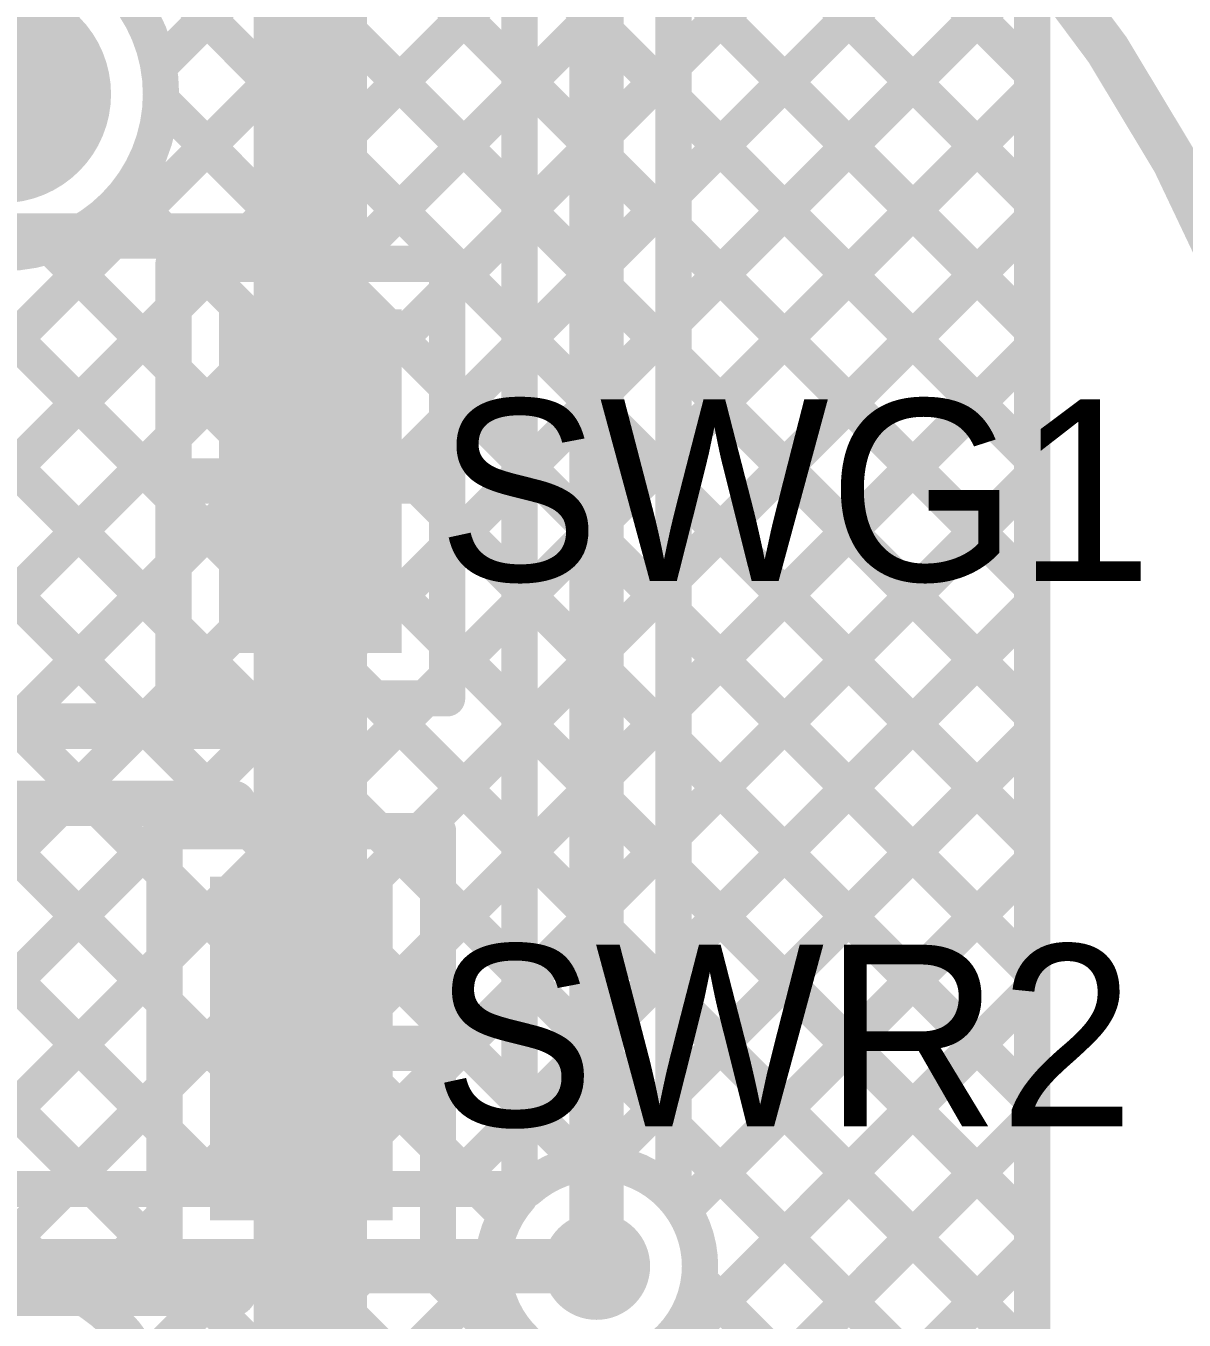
# Model space of a CAD drawing. Header units: millimetres. Extents: x 1.22 to 4.12, y 1.17 to 3.21.
# Drawn here: x 2.3642 to 2.6195, y 1.6081 to 1.8933 of the extents above; entities that cross this region are included whole.
import ezdxf

# ---------------------------------------------------------------- set-up
doc = ezdxf.new("R2010")
doc.units = ezdxf.units.MM
doc.header["$MEASUREMENT"] = 0
for name, color, linetype in [('BottomLayer', 5, 'Continuous'), ('BottomOverlay', 54, 'Continuous'), ('MultiLayer', 9, 'Continuous'), ('PadHoleLayer', 156, 'Continuous'), ('TopLayer', 1, 'Continuous'), ('TopOverlay', 2, 'Continuous'), ('TopPaste', 8, 'Continuous'), ('TopSolder', 216, 'Continuous'), ('ViaHoleLayer', 16, 'Continuous')]:
    doc.layers.add(name, color=color, linetype=linetype)

# ---------------------------------------------------------------- blocks, each defined once
blk = doc.blocks.new('B3U_1000P_20')
at = {"layer": 'TopLayer'}
for points in [[(-0.08307, -0.03386), (-0.05079, -0.03386), (-0.08307, 0.03386), (-0.05079, 0.03386)], [(0.05079, -0.03386), (0.08307, -0.03386), (0.05079, 0.03386), (0.08307, 0.03386)]]:
    blk.add_solid(points, dxfattribs=at)
at = {"layer": 'TopOverlay', "const_width": 0.01}
for points in [[(-0.053, 0.054), (0, 0.054)], [(0, 0.054), (0.052, 0.054)], [(-0.053, -0.054), (0, -0.054)], [(0, -0.054), (0.052, -0.054)]]:
    blk.add_lwpolyline(points, dxfattribs=at)
at = {"layer": 'TopOverlay', "const_width": 0.005}
for points in [[(-0.0555, 0.054, 1), (-0.0505, 0.054, 1)], [(-0.0025, 0.054, 1), (0.0025, 0.054, 1)], [(-0.0025, 0.054, 1), (0.0025, 0.054, 1)], [(0.0495, 0.054, 1), (0.0545, 0.054, 1)], [(-0.0555, -0.054, 1), (-0.0505, -0.054, 1)], [(-0.0025, -0.054, 1), (0.0025, -0.054, 1)], [(-0.0025, -0.054, 1), (0.0025, -0.054, 1)], [(0.0495, -0.054, 1), (0.0545, -0.054, 1)]]:
    blk.add_lwpolyline(points, format="xyb", close=True, dxfattribs=at)
at = {"layer": 'TopPaste'}
for points in [[(-0.08307, -0.03386), (-0.05079, -0.03386), (-0.08307, 0.03386), (-0.05079, 0.03386)], [(0.05079, -0.03386), (0.08307, -0.03386), (0.05079, 0.03386), (0.08307, 0.03386)]]:
    blk.add_solid(points, dxfattribs=at)
at = {"layer": 'TopSolder'}
for points in [[(-0.08707, -0.03786), (-0.04679, -0.03786), (-0.08707, 0.03786), (-0.04679, 0.03786)], [(0.04679, -0.03786), (0.08707, -0.03786), (0.04679, 0.03786), (0.08707, 0.03786)]]:
    blk.add_solid(points, dxfattribs=at)
blk = doc.blocks.new('B3U_1000P_21')
at = {"layer": 'TopLayer'}
for points in [[(-0.08307, -0.03386), (-0.05079, -0.03386), (-0.08307, 0.03386), (-0.05079, 0.03386)], [(0.05079, -0.03386), (0.08307, -0.03386), (0.05079, 0.03386), (0.08307, 0.03386)]]:
    blk.add_solid(points, dxfattribs=at)
at = {"layer": 'TopOverlay', "const_width": 0.01}
for points in [[(-0.053, 0.054), (0, 0.054)], [(0, 0.054), (0.052, 0.054)], [(-0.053, -0.054), (0, -0.054)], [(0, -0.054), (0.052, -0.054)]]:
    blk.add_lwpolyline(points, dxfattribs=at)
at = {"layer": 'TopOverlay', "const_width": 0.005}
for points in [[(-0.0555, 0.054, 1), (-0.0505, 0.054, 1)], [(-0.0025, 0.054, 1), (0.0025, 0.054, 1)], [(-0.0025, 0.054, 1), (0.0025, 0.054, 1)], [(0.0495, 0.054, 1), (0.0545, 0.054, 1)], [(-0.0555, -0.054, 1), (-0.0505, -0.054, 1)], [(-0.0025, -0.054, 1), (0.0025, -0.054, 1)], [(-0.0025, -0.054, 1), (0.0025, -0.054, 1)], [(0.0495, -0.054, 1), (0.0545, -0.054, 1)]]:
    blk.add_lwpolyline(points, format="xyb", close=True, dxfattribs=at)
at = {"layer": 'TopPaste'}
for points in [[(-0.08307, -0.03386), (-0.05079, -0.03386), (-0.08307, 0.03386), (-0.05079, 0.03386)], [(0.05079, -0.03386), (0.08307, -0.03386), (0.05079, 0.03386), (0.08307, 0.03386)]]:
    blk.add_solid(points, dxfattribs=at)
at = {"layer": 'TopSolder'}
for points in [[(-0.08707, -0.03786), (-0.04679, -0.03786), (-0.08707, 0.03786), (-0.04679, 0.03786)], [(0.04679, -0.03786), (0.08707, -0.03786), (0.04679, 0.03786), (0.08707, 0.03786)]]:
    blk.add_solid(points, dxfattribs=at)
blk = doc.blocks.new('CR1220_2_B_36')
at = {"layer": 'BottomOverlay', "const_width": 0.01}
blk.add_lwpolyline([(0.28765, -0.05733, -0.817816), (-0.2873, -0.05908)], format="xyb", dxfattribs=at)
at = {"layer": 'PadHoleLayer', "const_width": 0.02402}
blk.add_lwpolyline([(0.14154, 0, 1), (0.16555, 0, 1)], format="xyb", close=True, dxfattribs=at)

msp = doc.modelspace()

# ---------------------------------------------------------------- linework, layer by layer
at = {"layer": 'BottomLayer'}
for points, const_width in [([(2.39348, 1.88437), (2.56859, 2.05947)], 0.008), ([(2.586, 1.42174), (2.586, 2.05947)], 0.008), ([(2.41828, 2.05064), (2.586, 1.88292)], 0.008), ([(2.189, 1.6516), (2.586, 2.0486)], 0.008), ([(2.189, 1.62331), (2.586, 2.02031)], 0.008), ([(2.189, 1.99707), (2.586, 1.60007)], 0.008), ([(2.23495, 1.64098), (2.586, 1.99203)], 0.008), ([(2.46373, 1.97691), (2.586, 1.85463)], 0.008), ([(2.189, 1.96879), (2.586, 1.57179)], 0.008), ([(2.25925, 1.637), (2.586, 1.96375)], 0.008), ([(2.45378, 1.95857), (2.586, 1.82635)], 0.008), ([(2.4294, 1.95466), (2.586, 1.79806)], 0.008), ([(2.189, 1.9405), (2.4869, 1.6426)], 0.008), ([(2.36013, 1.93908), (2.586, 1.71321)], 0.008), ([(2.38842, 1.93908), (2.586, 1.74149)], 0.008), ([(2.4167, 1.93908), (2.586, 1.76978)], 0.008), ([(2.28754, 1.637), (2.586, 1.93546)], 0.008), ([(2.189, 1.91222), (2.4642, 1.63702)], 0.008), ([(2.31582, 1.637), (2.586, 1.90718)], 0.008), ([(2.189, 1.88394), (2.43592, 1.63702)], 0.008), ([(2.34412, 1.63702), (2.586, 1.87889)], 0.008), ([(2.39399, 1.87694), (2.586, 1.68493)], 0.008), ([(2.189, 1.85565), (2.40764, 1.63702)], 0.008), ([(2.3863, 1.85634), (2.586, 1.65664)], 0.008), ([(2.37241, 1.63702), (2.586, 1.85061)], 0.008), ([(2.36949, 1.84487), (2.586, 1.62836)], 0.008), ([(2.189, 1.82737), (2.37935, 1.63702)], 0.008), ([(2.40069, 1.63702), (2.586, 1.82232)], 0.008), ([(2.42898, 1.63702), (2.586, 1.79404)], 0.008), ([(2.45726, 1.63702), (2.586, 1.76575)], 0.008), ([(2.4913, 1.64277), (2.586, 1.73747)], 0.008), ([(2.50917, 1.63236), (2.586, 1.70919)], 0.008), ([(2.4191, 1.514), (2.586, 1.6809)], 0.008), ([(2.44738, 1.514), (2.586, 1.65262)], 0.008), ([(2.34367, 1.63702), (2.47481, 1.63702)], 0.008), ([(2.34367, 1.62002), (2.48998, 1.62002)], 0.012), ([(2.463, 1.50133), (2.586, 1.62433)], 0.008), ([(2.48998, 1.62002), (2.49, 1.62)], 0.012), ([(2.5126, 1.6169), (2.586, 1.5435)], 0.008)]:
    msp.add_lwpolyline(points, dxfattribs=dict(at, const_width=const_width))
for points, const_width in [([(2.39402, 1.87828, 1), (2.32398, 1.87828, 1)], 0.008), ([(2.39148, 1.88437, 1), (2.39548, 1.88437, 1)], 0.004), ([(2.584, 1.88292, 1), (2.588, 1.88292, 1)], 0.004), ([(2.39202, 1.87828, 1), (2.39602, 1.87828, 1)], 0.004), ([(2.584, 1.87889, 1), (2.588, 1.87889, 1)], 0.004), ([(2.39199, 1.87694, 1), (2.39599, 1.87694, 1)], 0.004), ([(2.3843, 1.85634, 1), (2.3883, 1.85634, 1)], 0.004), ([(2.584, 1.85463, 1), (2.588, 1.85463, 1)], 0.004), ([(2.584, 1.85061, 1), (2.588, 1.85061, 1)], 0.004), ([(2.36749, 1.84487, 1), (2.37149, 1.84487, 1)], 0.004), ([(2.584, 1.82635, 1), (2.588, 1.82635, 1)], 0.004), ([(2.584, 1.82232, 1), (2.588, 1.82232, 1)], 0.004), ([(2.584, 1.79806, 1), (2.588, 1.79806, 1)], 0.004), ([(2.584, 1.79404, 1), (2.588, 1.79404, 1)], 0.004), ([(2.584, 1.76978, 1), (2.588, 1.76978, 1)], 0.004), ([(2.584, 1.76575, 1), (2.588, 1.76575, 1)], 0.004), ([(2.584, 1.74149, 1), (2.588, 1.74149, 1)], 0.004), ([(2.584, 1.73747, 1), (2.588, 1.73747, 1)], 0.004), ([(2.584, 1.71321, 1), (2.588, 1.71321, 1)], 0.004), ([(2.584, 1.70919, 1), (2.588, 1.70919, 1)], 0.004), ([(2.584, 1.68493, 1), (2.588, 1.68493, 1)], 0.004), ([(2.584, 1.6809, 1), (2.588, 1.6809, 1)], 0.004), ([(2.584, 1.65664, 1), (2.588, 1.65664, 1)], 0.004), ([(2.584, 1.65262, 1), (2.588, 1.65262, 1)], 0.004), ([(2.4849, 1.6426, 1), (2.4889, 1.6426, 1)], 0.004), ([(2.4893, 1.64277, 1), (2.4933, 1.64277, 1)], 0.004), ([(2.37041, 1.63702, 1), (2.37441, 1.63702, 1)], 0.004), ([(2.37735, 1.63702, 1), (2.38135, 1.63702, 1)], 0.004), ([(2.39869, 1.63702, 1), (2.40269, 1.63702, 1)], 0.004), ([(2.40564, 1.63702, 1), (2.40964, 1.63702, 1)], 0.004), ([(2.42698, 1.63702, 1), (2.43098, 1.63702, 1)], 0.004), ([(2.43392, 1.63702, 1), (2.43792, 1.63702, 1)], 0.004), ([(2.45526, 1.63702, 1), (2.45926, 1.63702, 1)], 0.004), ([(2.4622, 1.63702, 1), (2.4662, 1.63702, 1)], 0.004), ([(2.47281, 1.63702, 1), (2.47681, 1.63702, 1)], 0.004), ([(2.47281, 1.63702, 1), (2.47681, 1.63702, 1)], 0.004), ([(2.50717, 1.63236, 1), (2.51117, 1.63236, 1)], 0.004), ([(2.48409, 1.62, 1), (2.49591, 1.62, 1)], 0.01181), ([(2.584, 1.62836, 1), (2.588, 1.62836, 1)], 0.004), ([(2.48698, 1.62002, 1), (2.49298, 1.62002, 1)], 0.006), ([(2.48698, 1.62002, 1), (2.49298, 1.62002, 1)], 0.006), ([(2.487, 1.62, 1), (2.493, 1.62, 1)], 0.006), ([(2.584, 1.62433, 1), (2.588, 1.62433, 1)], 0.004), ([(2.51081, 1.62, 1), (2.51481, 1.62, 1)], 0.004), ([(2.51081, 1.62, 1), (2.51481, 1.62, 1)], 0.004), ([(2.5106, 1.6169, 1), (2.5146, 1.6169, 1)], 0.004)]:
    msp.add_lwpolyline(points, format="xyb", close=True, dxfattribs=dict(at, const_width=const_width))
at = {"layer": 'BottomLayer', "const_width": 0.008}
for points in [[(2.47481, 1.63702, -0.647914), (2.51281, 1.62)], [(2.51281, 1.62, -0.648657), (2.47477, 1.60302)]]:
    msp.add_lwpolyline(points, format="xyb", dxfattribs=at)
at = {"layer": 'MultiLayer', "const_width": 0.01181}
msp.add_lwpolyline([(2.48409, 1.62, 1), (2.49591, 1.62, 1)], format="xyb", close=True, dxfattribs=at)
at = {"layer": 'TopLayer'}
for points, const_width in [([(2.2925, 2.06328), (2.473, 1.88278)], 0.008), ([(2.29149, 2.036), (2.473, 1.85449)], 0.008), ([(2.49, 1.62), (2.49, 2.01338)], 0.012), ([(2.2955, 2.00371), (2.473, 1.82621)], 0.008), ([(2.473, 1.63521), (2.473, 2.00634)], 0.008), ([(2.507, 1.63521), (2.507, 1.99921)], 0.008), ([(2.42693, 1.793), (2.42693, 1.96793)], 0.025), ([(2.39348, 1.88437), (2.473, 1.96388)], 0.008), ([(2.507, 1.96192), (2.586, 1.88292)], 0.008), ([(2.507, 1.88475), (2.57575, 1.9535)], 0.008), ([(2.586, 1.42174), (2.586, 1.9535)], 0.008), ([(2.32021, 1.78281), (2.473, 1.9356)], 0.008), ([(2.507, 1.85646), (2.586, 1.93546)], 0.008), ([(2.507, 1.93363), (2.586, 1.85463)], 0.008), ([(2.40654, 1.84086), (2.473, 1.90731)], 0.008), ([(2.507, 1.82818), (2.586, 1.90718)], 0.008), ([(2.507, 1.90535), (2.586, 1.82635)], 0.008), ([(2.43483, 1.84086), (2.473, 1.87903)], 0.008), ([(2.507, 1.79989), (2.586, 1.87889)], 0.008), ([(2.39399, 1.87694), (2.43007, 1.84086)], 0.008), ([(2.507, 1.87706), (2.586, 1.79806)], 0.008), ([(2.3165, 1.86957), (2.39679, 1.78929)], 0.008), ([(2.3863, 1.85634), (2.40178, 1.84086)], 0.008), ([(2.45707, 1.83482), (2.473, 1.85075)], 0.008), ([(2.507, 1.77161), (2.586, 1.85061)], 0.008), ([(2.507, 1.84878), (2.586, 1.76978)], 0.008), ([(2.36949, 1.84487), (2.39679, 1.81757)], 0.008), ([(2.39679, 1.84086), (2.45707, 1.84086)], 0.008), ([(2.39679, 1.74514), (2.39679, 1.84086)], 0.008), ([(2.45707, 1.74514), (2.45707, 1.84086)], 0.008), ([(2.32021, 1.83758), (2.39679, 1.761)], 0.008), ([(2.42693, 1.793), (2.42693, 1.83686)], 0.01), ([(2.32021, 1.75453), (2.39679, 1.8311)], 0.008), ([(2.45707, 1.80653), (2.473, 1.82246)], 0.008), ([(2.507, 1.74332), (2.586, 1.82232)], 0.008), ([(2.507, 1.82049), (2.586, 1.74149)], 0.008), ([(2.45707, 1.81385), (2.473, 1.79793)], 0.008), ([(2.32021, 1.80929), (2.41365, 1.71586)], 0.008), ([(2.30683, 1.71286), (2.39679, 1.80282)], 0.008), ([(2.42693, 1.57393), (2.42693, 1.793)], 0.025), ([(2.40079, 1.793), (2.42693, 1.793)], 0.01), ([(2.42693, 1.793), (2.45307, 1.793)], 0.01), ([(2.42693, 1.74914), (2.42693, 1.793)], 0.01), ([(2.45707, 1.77825), (2.473, 1.79418)], 0.008), ([(2.507, 1.71504), (2.586, 1.79404)], 0.008), ([(2.507, 1.79221), (2.586, 1.71321)], 0.008), ([(2.45707, 1.78557), (2.473, 1.76964)], 0.008), ([(2.32021, 1.78101), (2.39479, 1.70643)], 0.008), ([(2.31821, 1.69596), (2.39679, 1.77453)], 0.008), ([(2.45707, 1.74996), (2.473, 1.76589)], 0.008), ([(2.507, 1.68676), (2.586, 1.76575)], 0.008), ([(2.507, 1.76393), (2.586, 1.68493)], 0.008), ([(2.45707, 1.75729), (2.473, 1.74136)], 0.008), ([(2.32021, 1.75272), (2.39479, 1.67815)], 0.008), ([(2.45225, 1.74514), (2.45707, 1.74996)], 0.008), ([(2.29651, 1.74814), (2.39479, 1.64986)], 0.008), ([(2.31821, 1.66767), (2.39679, 1.74625)], 0.008), ([(2.31821, 1.63939), (2.42396, 1.74514)], 0.008), ([(2.39679, 1.74514), (2.45707, 1.74514)], 0.008), ([(2.41265, 1.74514), (2.44193, 1.71586)], 0.008), ([(2.42297, 1.71586), (2.45225, 1.74514)], 0.008), ([(2.44093, 1.74514), (2.473, 1.71307)], 0.008), ([(2.45125, 1.71586), (2.473, 1.73761)], 0.008), ([(2.507, 1.65847), (2.586, 1.73747)], 0.008), ([(2.507, 1.73564), (2.586, 1.65664)], 0.008), ([(2.39479, 1.71586), (2.45507, 1.71586)], 0.008), ([(2.39479, 1.62014), (2.39479, 1.71586)], 0.008), ([(2.45507, 1.62014), (2.45507, 1.71586)], 0.008), ([(2.42493, 1.668), (2.42493, 1.71186)], 0.01), ([(2.45507, 1.69139), (2.473, 1.70932)], 0.008), ([(2.507, 1.70736), (2.586, 1.62836)], 0.008), ([(2.50917, 1.63236), (2.586, 1.70919)], 0.008), ([(2.45507, 1.70272), (2.473, 1.68479)], 0.008), ([(2.31821, 1.69815), (2.39479, 1.62158)], 0.008), ([(2.30961, 1.6025), (2.39479, 1.68768)], 0.008), ([(2.3451, 1.44), (2.586, 1.6809)], 0.008), ([(2.45507, 1.66311), (2.473, 1.68104)], 0.008), ([(2.507, 1.67907), (2.586, 1.60007)], 0.008), ([(2.45507, 1.67443), (2.473, 1.6565)], 0.008), ([(2.31821, 1.66987), (2.37298, 1.61511)], 0.008), ([(2.39879, 1.668), (2.42493, 1.668)], 0.01), ([(2.42493, 1.668), (2.45107, 1.668)], 0.01), ([(2.42493, 1.62414), (2.42493, 1.668)], 0.01), ([(2.35287, 1.61747), (2.39479, 1.6594)], 0.008), ([(2.37338, 1.44), (2.586, 1.65262)], 0.008), ([(2.45507, 1.63483), (2.473, 1.65275)], 0.008), ([(2.507, 1.65079), (2.586, 1.57179)], 0.008), ([(2.45507, 1.64615), (2.47009, 1.63113)], 0.008), ([(2.37682, 1.61314), (2.39479, 1.63111)], 0.008), ([(2.40167, 1.44), (2.586, 1.62433)], 0.008), ([(2.30651, 1.45798), (2.46723, 1.6187)], 0.008), ([(2.39042, 1.59846), (2.4121, 1.62014)], 0.008), ([(2.39224, 1.572), (2.44039, 1.62014)], 0.008), ([(2.39479, 1.62014), (2.45507, 1.62014)], 0.008), ([(2.39622, 1.62014), (2.586, 1.43037)], 0.008), ([(2.42451, 1.62014), (2.586, 1.45865)], 0.008), ([(2.45279, 1.62014), (2.586, 1.48694)], 0.008), ([(2.5126, 1.6169), (2.586, 1.5435)], 0.008)]:
    msp.add_lwpolyline(points, dxfattribs=dict(at, const_width=const_width))
for points, const_width in [([(2.39402, 1.87828, 1), (2.32398, 1.87828, 1)], 0.008), ([(2.39148, 1.88437, 1), (2.39548, 1.88437, 1)], 0.004), ([(2.505, 1.88475, 1), (2.509, 1.88475, 1)], 0.004), ([(2.471, 1.88278, 1), (2.475, 1.88278, 1)], 0.004), ([(2.584, 1.88292, 1), (2.588, 1.88292, 1)], 0.004), ([(2.39202, 1.87828, 1), (2.39602, 1.87828, 1)], 0.004), ([(2.471, 1.87903, 1), (2.475, 1.87903, 1)], 0.004), ([(2.584, 1.87889, 1), (2.588, 1.87889, 1)], 0.004), ([(2.39199, 1.87694, 1), (2.39599, 1.87694, 1)], 0.004), ([(2.505, 1.87706, 1), (2.509, 1.87706, 1)], 0.004), ([(2.3843, 1.85634, 1), (2.3883, 1.85634, 1)], 0.004), ([(2.505, 1.85646, 1), (2.509, 1.85646, 1)], 0.004), ([(2.471, 1.85449, 1), (2.475, 1.85449, 1)], 0.004), ([(2.584, 1.85463, 1), (2.588, 1.85463, 1)], 0.004), ([(2.471, 1.85075, 1), (2.475, 1.85075, 1)], 0.004), ([(2.584, 1.85061, 1), (2.588, 1.85061, 1)], 0.004), ([(2.505, 1.84878, 1), (2.509, 1.84878, 1)], 0.004), ([(2.36749, 1.84487, 1), (2.37149, 1.84487, 1)], 0.004), ([(2.39479, 1.84086, 1), (2.39879, 1.84086, 1)], 0.004), ([(2.39479, 1.84086, 1), (2.39879, 1.84086, 1)], 0.004), ([(2.39978, 1.84086, 1), (2.40378, 1.84086, 1)], 0.004), ([(2.40454, 1.84086, 1), (2.40854, 1.84086, 1)], 0.004), ([(2.42807, 1.84086, 1), (2.43207, 1.84086, 1)], 0.004), ([(2.43283, 1.84086, 1), (2.43683, 1.84086, 1)], 0.004), ([(2.45507, 1.84086, 1), (2.45907, 1.84086, 1)], 0.004), ([(2.45507, 1.84086, 1), (2.45907, 1.84086, 1)], 0.004), ([(2.42443, 1.83686, 1), (2.42943, 1.83686, 1)], 0.005), ([(2.45507, 1.83482, 1), (2.45907, 1.83482, 1)], 0.004), ([(2.39479, 1.8311, 1), (2.39879, 1.8311, 1)], 0.004), ([(2.505, 1.82818, 1), (2.509, 1.82818, 1)], 0.004), ([(2.471, 1.82621, 1), (2.475, 1.82621, 1)], 0.004), ([(2.584, 1.82635, 1), (2.588, 1.82635, 1)], 0.004), ([(2.471, 1.82246, 1), (2.475, 1.82246, 1)], 0.004), ([(2.584, 1.82232, 1), (2.588, 1.82232, 1)], 0.004), ([(2.505, 1.82049, 1), (2.509, 1.82049, 1)], 0.004), ([(2.39479, 1.81757, 1), (2.39879, 1.81757, 1)], 0.004), ([(2.45507, 1.81385, 1), (2.45907, 1.81385, 1)], 0.004), ([(2.45507, 1.80653, 1), (2.45907, 1.80653, 1)], 0.004), ([(2.39479, 1.80282, 1), (2.39879, 1.80282, 1)], 0.004), ([(2.42068, 1.793, 1), (2.43318, 1.793, 1)], 0.0125), ([(2.42068, 1.793, 1), (2.43318, 1.793, 1)], 0.0125), ([(2.505, 1.79989, 1), (2.509, 1.79989, 1)], 0.004), ([(2.471, 1.79793, 1), (2.475, 1.79793, 1)], 0.004), ([(2.584, 1.79806, 1), (2.588, 1.79806, 1)], 0.004), ([(2.39829, 1.793, 1), (2.40329, 1.793, 1)], 0.005), ([(2.42443, 1.793, 1), (2.42943, 1.793, 1)], 0.005), ([(2.42443, 1.793, 1), (2.42943, 1.793, 1)], 0.005), ([(2.42443, 1.793, 1), (2.42943, 1.793, 1)], 0.005), ([(2.42443, 1.793, 1), (2.42943, 1.793, 1)], 0.005), ([(2.45057, 1.793, 1), (2.45557, 1.793, 1)], 0.005), ([(2.471, 1.79418, 1), (2.475, 1.79418, 1)], 0.004), ([(2.584, 1.79404, 1), (2.588, 1.79404, 1)], 0.004), ([(2.505, 1.79221, 1), (2.509, 1.79221, 1)], 0.004), ([(2.39479, 1.78929, 1), (2.39879, 1.78929, 1)], 0.004), ([(2.45507, 1.78557, 1), (2.45907, 1.78557, 1)], 0.004), ([(2.45507, 1.77825, 1), (2.45907, 1.77825, 1)], 0.004), ([(2.39479, 1.77453, 1), (2.39879, 1.77453, 1)], 0.004), ([(2.505, 1.77161, 1), (2.509, 1.77161, 1)], 0.004), ([(2.471, 1.76964, 1), (2.475, 1.76964, 1)], 0.004), ([(2.584, 1.76978, 1), (2.588, 1.76978, 1)], 0.004), ([(2.471, 1.76589, 1), (2.475, 1.76589, 1)], 0.004), ([(2.584, 1.76575, 1), (2.588, 1.76575, 1)], 0.004), ([(2.505, 1.76393, 1), (2.509, 1.76393, 1)], 0.004), ([(2.39479, 1.761, 1), (2.39879, 1.761, 1)], 0.004), ([(2.45507, 1.75729, 1), (2.45907, 1.75729, 1)], 0.004), ([(2.42443, 1.74914, 1), (2.42943, 1.74914, 1)], 0.005), ([(2.45507, 1.74996, 1), (2.45907, 1.74996, 1)], 0.004), ([(2.45507, 1.74996, 1), (2.45907, 1.74996, 1)], 0.004), ([(2.39479, 1.74625, 1), (2.39879, 1.74625, 1)], 0.004), ([(2.39479, 1.74514, 1), (2.39879, 1.74514, 1)], 0.004), ([(2.39479, 1.74514, 1), (2.39879, 1.74514, 1)], 0.004), ([(2.41065, 1.74514, 1), (2.41465, 1.74514, 1)], 0.004), ([(2.42196, 1.74514, 1), (2.42596, 1.74514, 1)], 0.004), ([(2.43893, 1.74514, 1), (2.44293, 1.74514, 1)], 0.004), ([(2.45025, 1.74514, 1), (2.45425, 1.74514, 1)], 0.004), ([(2.45025, 1.74514, 1), (2.45425, 1.74514, 1)], 0.004), ([(2.45507, 1.74514, 1), (2.45907, 1.74514, 1)], 0.004), ([(2.45507, 1.74514, 1), (2.45907, 1.74514, 1)], 0.004), ([(2.471, 1.74136, 1), (2.475, 1.74136, 1)], 0.004), ([(2.505, 1.74332, 1), (2.509, 1.74332, 1)], 0.004), ([(2.584, 1.74149, 1), (2.588, 1.74149, 1)], 0.004), ([(2.471, 1.73761, 1), (2.475, 1.73761, 1)], 0.004), ([(2.505, 1.73564, 1), (2.509, 1.73564, 1)], 0.004), ([(2.584, 1.73747, 1), (2.588, 1.73747, 1)], 0.004), ([(2.39279, 1.71586, 1), (2.39679, 1.71586, 1)], 0.004), ([(2.39279, 1.71586, 1), (2.39679, 1.71586, 1)], 0.004), ([(2.41165, 1.71586, 1), (2.41565, 1.71586, 1)], 0.004), ([(2.42097, 1.71586, 1), (2.42497, 1.71586, 1)], 0.004), ([(2.43993, 1.71586, 1), (2.44393, 1.71586, 1)], 0.004), ([(2.44925, 1.71586, 1), (2.45325, 1.71586, 1)], 0.004), ([(2.45307, 1.71586, 1), (2.45707, 1.71586, 1)], 0.004), ([(2.45307, 1.71586, 1), (2.45707, 1.71586, 1)], 0.004), ([(2.42243, 1.71186, 1), (2.42743, 1.71186, 1)], 0.005), ([(2.471, 1.71307, 1), (2.475, 1.71307, 1)], 0.004), ([(2.505, 1.71504, 1), (2.509, 1.71504, 1)], 0.004), ([(2.584, 1.71321, 1), (2.588, 1.71321, 1)], 0.004), ([(2.471, 1.70932, 1), (2.475, 1.70932, 1)], 0.004), ([(2.505, 1.70736, 1), (2.509, 1.70736, 1)], 0.004), ([(2.584, 1.70919, 1), (2.588, 1.70919, 1)], 0.004), ([(2.39279, 1.70643, 1), (2.39679, 1.70643, 1)], 0.004), ([(2.45307, 1.70272, 1), (2.45707, 1.70272, 1)], 0.004), ([(2.45307, 1.69139, 1), (2.45707, 1.69139, 1)], 0.004), ([(2.39279, 1.68768, 1), (2.39679, 1.68768, 1)], 0.004), ([(2.471, 1.68479, 1), (2.475, 1.68479, 1)], 0.004), ([(2.505, 1.68676, 1), (2.509, 1.68676, 1)], 0.004), ([(2.584, 1.68493, 1), (2.588, 1.68493, 1)], 0.004), ([(2.471, 1.68104, 1), (2.475, 1.68104, 1)], 0.004), ([(2.505, 1.67907, 1), (2.509, 1.67907, 1)], 0.004), ([(2.584, 1.6809, 1), (2.588, 1.6809, 1)], 0.004), ([(2.39279, 1.67815, 1), (2.39679, 1.67815, 1)], 0.004), ([(2.45307, 1.67443, 1), (2.45707, 1.67443, 1)], 0.004), ([(2.39629, 1.668, 1), (2.40129, 1.668, 1)], 0.005), ([(2.42243, 1.668, 1), (2.42743, 1.668, 1)], 0.005), ([(2.42243, 1.668, 1), (2.42743, 1.668, 1)], 0.005), ([(2.42243, 1.668, 1), (2.42743, 1.668, 1)], 0.005), ([(2.42243, 1.668, 1), (2.42743, 1.668, 1)], 0.005), ([(2.44857, 1.668, 1), (2.45357, 1.668, 1)], 0.005), ([(2.45307, 1.66311, 1), (2.45707, 1.66311, 1)], 0.004), ([(2.39279, 1.6594, 1), (2.39679, 1.6594, 1)], 0.004), ([(2.471, 1.6565, 1), (2.475, 1.6565, 1)], 0.004), ([(2.505, 1.65847, 1), (2.509, 1.65847, 1)], 0.004), ([(2.584, 1.65664, 1), (2.588, 1.65664, 1)], 0.004), ([(2.471, 1.65275, 1), (2.475, 1.65275, 1)], 0.004), ([(2.505, 1.65079, 1), (2.509, 1.65079, 1)], 0.004), ([(2.584, 1.65262, 1), (2.588, 1.65262, 1)], 0.004), ([(2.39279, 1.64986, 1), (2.39679, 1.64986, 1)], 0.004), ([(2.45307, 1.64615, 1), (2.45707, 1.64615, 1)], 0.004), ([(2.45307, 1.63483, 1), (2.45707, 1.63483, 1)], 0.004), ([(2.471, 1.63521, 1), (2.475, 1.63521, 1)], 0.004), ([(2.471, 1.63521, 1), (2.475, 1.63521, 1)], 0.004), ([(2.505, 1.63521, 1), (2.509, 1.63521, 1)], 0.004), ([(2.505, 1.63521, 1), (2.509, 1.63521, 1)], 0.004), ([(2.39279, 1.63111, 1), (2.39679, 1.63111, 1)], 0.004), ([(2.46809, 1.63113, 1), (2.47209, 1.63113, 1)], 0.004), ([(2.50717, 1.63236, 1), (2.51117, 1.63236, 1)], 0.004), ([(2.48409, 1.62, 1), (2.49591, 1.62, 1)], 0.01181), ([(2.584, 1.62836, 1), (2.588, 1.62836, 1)], 0.004), ([(2.42243, 1.62414, 1), (2.42743, 1.62414, 1)], 0.005), ([(2.39279, 1.62158, 1), (2.39679, 1.62158, 1)], 0.004), ([(2.487, 1.62, 1), (2.493, 1.62, 1)], 0.006), ([(2.584, 1.62433, 1), (2.588, 1.62433, 1)], 0.004), ([(2.39279, 1.62014, 1), (2.39679, 1.62014, 1)], 0.004), ([(2.39279, 1.62014, 1), (2.39679, 1.62014, 1)], 0.004), ([(2.39422, 1.62014, 1), (2.39822, 1.62014, 1)], 0.004), ([(2.4101, 1.62014, 1), (2.4141, 1.62014, 1)], 0.004), ([(2.42251, 1.62014, 1), (2.42651, 1.62014, 1)], 0.004), ([(2.43839, 1.62014, 1), (2.44239, 1.62014, 1)], 0.004), ([(2.45079, 1.62014, 1), (2.45479, 1.62014, 1)], 0.004), ([(2.45307, 1.62014, 1), (2.45707, 1.62014, 1)], 0.004), ([(2.45307, 1.62014, 1), (2.45707, 1.62014, 1)], 0.004), ([(2.46523, 1.6187, 1), (2.46923, 1.6187, 1)], 0.004), ([(2.51081, 1.62, 1), (2.51481, 1.62, 1)], 0.004), ([(2.51081, 1.62, 1), (2.51481, 1.62, 1)], 0.004), ([(2.39402, 1.583, 1), (2.32398, 1.583, 1)], 0.008), ([(2.5106, 1.6169, 1), (2.5146, 1.6169, 1)], 0.004), ([(2.37098, 1.61511, 1), (2.37498, 1.61511, 1)], 0.004), ([(2.37482, 1.61314, 1), (2.37882, 1.61314, 1)], 0.004)]:
    msp.add_lwpolyline(points, format="xyb", close=True, dxfattribs=dict(at, const_width=const_width))
at = {"layer": 'TopLayer', "const_width": 0.008}
for points in [[(2.51281, 1.62, -1.452551), (2.473, 1.63521)], [(2.507, 1.63521, -0.184522), (2.51281, 1.62)]]:
    msp.add_lwpolyline(points, format="xyb", dxfattribs=at)
at = {"layer": 'ViaHoleLayer', "const_width": 0.00591}
msp.add_lwpolyline([(2.48705, 1.62, 1), (2.49295, 1.62, 1)], format="xyb", close=True, dxfattribs=at)

# ---------------------------------------------------------------- block references
for name, p, rotation in [('CR1220_2_B_36', (2.359, 1.72473), 90), ('B3U_1000P_21', (2.36, 1.793), 360), ('B3U_1000P_20', (2.358, 1.668), 360)]:
    msp.add_blockref(name, p, dxfattribs=dict(rotation=rotation))

# ---------------------------------------------------------------- texts
at = {"layer": 'TopOverlay'}
for s, p in [('SWG1', (2.455, 1.771)), ('SWR2', (2.454, 1.65085))]:
    msp.add_text(s, height=0.04, dxfattribs=at).set_placement(p)

doc.saveas('drawing.dxf')
